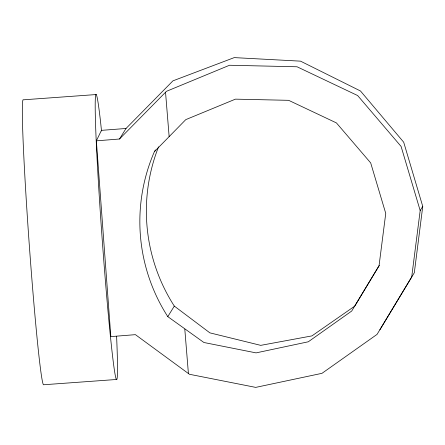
<?xml version="1.0" encoding="UTF-8"?>
<svg xmlns="http://www.w3.org/2000/svg" width="445" height="445" viewBox="0 0 445 445"><rect width="100%" height="100%" fill="white"/><g stroke="black" fill="none" stroke-linecap="round" stroke-linejoin="round"><path stroke-width="0.67" d="M96.359 140.843L119.505 139.007L166.43 91.331L229.514 65.254L297.054 66.778L357.635 95.541L401.095 146.433L420.18 210.568L411.708 276.951L377.06 334.379L321.985 373.327L255.708 387.389L189.442 374.278L135.413 334.657L110.833 336.609L96.359 140.843L101.449 130.352L100.687 123.015A143.073 4.294 85.9 0 0 96.465 146.527A143.073 4.294 85.9 0 0 111.172 343.512A143.073 4.294 85.9 0 0 116.612 336.337M119.505 139.007L126.024 128.477L172.921 80.851L234.242 57.611L300.536 61.154L360.467 90.975L403.704 142.222L422.75 206.419L414.317 272.735L379.885 329.812M379.324 265.392L354.76 306.121L311.934 335.897L260.731 345.359L209.879 332.854L174.312 306.104A175.842 175.486 31.8 0 1 158.548 146.844M154.382 151.695L185.787 119.627L235.438 99.146L288.655 100.325L336.414 122.909L339.151 126.091L370.691 162.92L385.748 213.405L379.051 265.721L351.711 311.038L308.285 341.788L256.07 352.885L203.91 342.5L167.793 316.634A175.842 175.486 31.8 0 1 154.382 151.695L155.466 149.937M167.793 316.634L174.312 306.104M420.18 210.568L422.75 206.419M126.024 128.477L101.449 130.352L101.493 130.93M96.276 94.54L23.351 99.819A143.073 4.294 85.9 0 0 28.53 234.259A143.073 4.294 85.9 0 0 43.471 384.769L116.395 379.49M165.534 92.243L169.15 136.687M184.797 329.116L188.413 373.561"/></g></svg>
